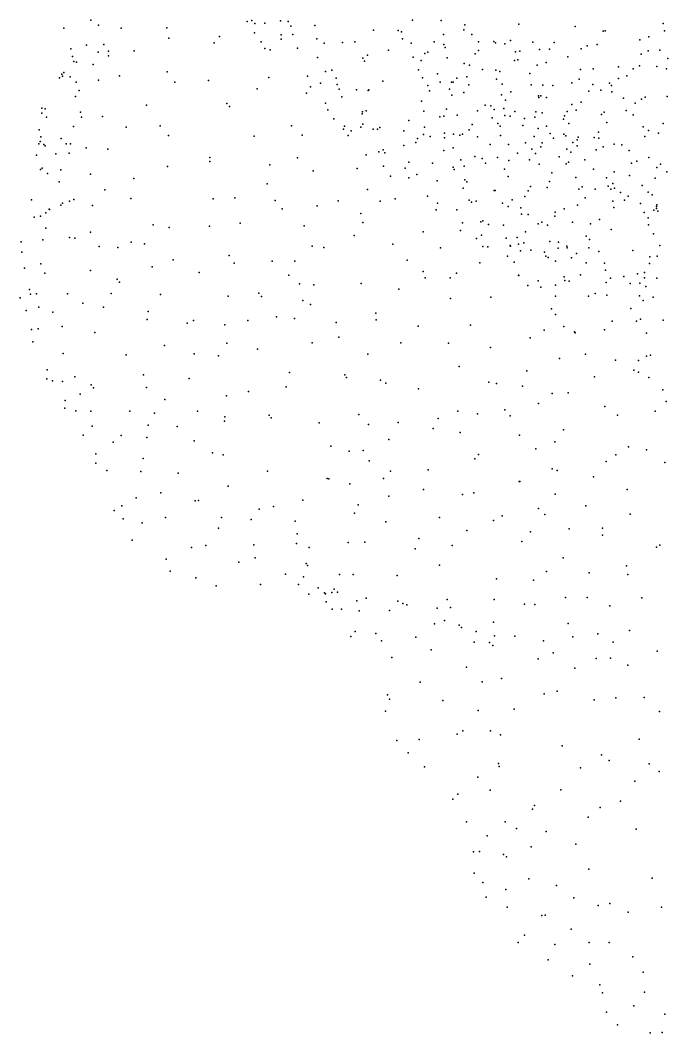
# Model space of a CAD drawing. Header units: metres. Extents: x -25 to 25, y -27.8 to 27.8.
# Drawn here: x 6.94 to 11.34, y -20.77 to -13.89 of the extents above; entities that cross this region are included whole.
import ezdxf

# ---------------------------------------------------------------- set-up
doc = ezdxf.new("R2010")
doc.units = ezdxf.units.M

msp = doc.modelspace()

# ---------------------------------------------------------------- linework, layer by layer
for p in [(7.4203, -13.8858, -0.3168), (8.4834, -13.895, -3.7049), (8.5162, -13.8879, 0.9621), (8.7102, -13.8904, 0.7395), (8.7626, -13.8944, 1.3583), (9.6084, -13.8863, -14.3336), (9.8025, -13.8872, -8.7865), (7.2366, -13.9407, -2.7886), (7.4733, -13.9203, 0.0537), (7.6282, -13.9392, 0.5027), (7.938, -13.9363, 1.4751), (8.5355, -13.907, -4.7336), (8.6037, -13.9048, 0.5282), (8.7804, -13.9268, -3.677), (8.9444, -13.9225, -6.5669), (9.343, -13.9541, -3.3962), (9.5116, -13.9549, -3.1167), (9.5336, -13.9649, -7.9054), (9.9566, -13.9512, -3.0584), (9.9637, -13.9169, -18.3271), (10.3323, -13.9124, -8.8902), (10.7132, -13.9277, 0.7748), (10.9052, -13.9609, -18.2688), (10.9178, -13.9585, -4.7892), (11.3116, -13.909, -0.1814), (11.3226, -13.9588, 0.3931), (7.9508, -14.0069, -3.6895), (8.2956, -13.996, 1.6079), (8.5332, -13.9703, 1.517), (8.5803, -14.0332, -5.1199), (8.7144, -13.9858, -5.504), (8.7162, -14.0146, -4.5511), (8.7946, -13.9821, -5.7627), (8.9583, -14.0111, -4.2232), (9.2164, -14.0327, 1.7498), (9.5405, -14.0111, -17.1064), (9.7558, -14.0328, -16.4631), (9.8185, -13.9831, -8.3517), (10.0109, -13.9819, -8.6791), (10.0566, -14.0321, -3.8268), (10.1619, -14.0309, 1.6239), (10.2755, -14.0234, -8.6564), (11.1543, -14.0185, -13.261), (11.2155, -13.9974, -9.645), (7.286, -14.0796, -0.1036), (7.3914, -14.0549, 0.2372), (7.4709, -14.1029, 0.9874), (7.5106, -14.0504, -3.5129), (7.5415, -14.0953, -1.5155), (7.7161, -14.0934, -3.6259), (8.2606, -14.0394, -3.6919), (8.605, -14.0785, -3.6478), (8.6398, -14.0862, -4.8238), (8.826, -14.0749, 1.6632), (9.008, -14.0408, -7.1322), (9.1315, -14.0366, -7.3675), (9.4449, -14.0881, -7.7421), (9.5992, -14.0414, -16.7222), (9.8213, -14.0516, -17.9446), (9.8297, -14.072, -8.0615), (10.0573, -14.0918, -8.2269), (10.1721, -14.0386, -3.1854), (10.2367, -14.045, -13.192), (10.3078, -14.1007, 1.4626), (10.3372, -14.0962, -18.171), (10.4257, -14.0358, -3.2841), (10.4715, -14.0846, -8.8379), (10.5393, -14.0812, -13.1072), (10.5721, -14.036, 0.9679), (10.7545, -14.081, -9.2729), (10.7963, -14.0593, -3.3502), (10.8646, -14.0512, -13.1137), (11.2095, -14.0929, -18.2786), (11.2904, -14.0885, -3.4188), (7.2963, -14.1316, -2.611), (7.3061, -14.1656, -3.147), (7.3232, -14.1712, -0.9952), (7.5405, -14.1272, 1.285), (8.9632, -14.1395, -6.0502), (9.2714, -14.1432, -7.534), (9.2821, -14.1633, -3.3052), (9.3018, -14.1232, -3.9688), (9.6125, -14.1369, -3.8101), (9.6681, -14.159, -14.2189), (9.6922, -14.1121, -14.5174), (9.7131, -14.1036, -17.6474), (9.8437, -14.1419, -13.5594), (10.034, -14.1148, -13.3373), (10.3015, -14.159, -15.85), (10.3242, -14.1538, -8.3924), (10.6651, -14.1344, -18.2064), (11.1636, -14.1152, 0.653), (11.3438, -14.1458, -12.8523), (7.4361, -14.1854, -2.1656), (7.9399, -14.2358, -3.644), (9.0163, -14.2341, -4.3913), (9.0596, -14.224, 1.8147), (9.6486, -14.2224, -7.7993), (9.959, -14.1805, -2.9802), (9.9952, -14.1913, -16.4438), (10.0846, -14.22, -17.9456), (10.1739, -14.2247, -15.4811), (10.2013, -14.234, -3.1134), (10.4557, -14.1904, -8.6193), (10.5179, -14.1734, -4.2741), (10.751, -14.2208, -4.5031), (10.8371, -14.2169, 0.824), (11.0092, -14.202, -4.7593), (11.1075, -14.216, -13.1575), (11.1527, -14.1957, -3.2082), (11.2703, -14.1996, -4.882), (11.3349, -14.2167, 0.5745), (7.2085, -14.2778, 0.0161), (7.2243, -14.2515, -0.8212), (7.2292, -14.266, 0.6068), (7.2383, -14.2419, 0.3272), (7.2814, -14.2703, 0.8915), (7.3204, -14.306, -2.785), (7.4741, -14.2933, -1.8604), (7.6161, -14.2645, -3.5242), (7.9931, -14.3071, 1.854), (8.221, -14.2959, 1.8723), (8.632, -14.2754, -3.5553), (8.8953, -14.266, -5.4495), (9.0896, -14.2787, -7.1058), (9.4067, -14.2995, 1.8538), (9.6767, -14.2761, 1.8415), (9.7772, -14.2505, -16.8397), (9.796, -14.3065, -13.7171), (9.8741, -14.3067, -17.5119), (9.8844, -14.3058, -14.9583), (9.9101, -14.2804, -16.6708), (9.9781, -14.2705, -3.8812), (10.1784, -14.2858, -4.0131), (10.4066, -14.2476, -3.18), (10.7411, -14.2863, -9.1602), (11.0093, -14.2806, -12.6535), (11.0659, -14.2643, -12.9184), (7.343, -14.3642, -1.2712), (8.5516, -14.3515, 1.8815), (8.9149, -14.3391, -5.1778), (8.9827, -14.3128, -4.6437), (9.0969, -14.3231, -6.1902), (9.1103, -14.3531, -6.5743), (9.2286, -14.358, -4.2546), (9.307, -14.3623, -7.397), (9.3116, -14.3597, -3.033), (9.7123, -14.3289, -2.7473), (9.7233, -14.3646, -14.2013), (9.8598, -14.3543, -17.0805), (9.9574, -14.3762, -2.8213), (9.9912, -14.3246, -17.7162), (10.2186, -14.3211, 1.5445), (10.2762, -14.3724, -17.9049), (10.4147, -14.3251, -16.0438), (10.4942, -14.3272, -8.3055), (10.5625, -14.3289, -13.141), (10.6922, -14.3101, -3.1343), (10.8071, -14.3668, -12.5376), (10.8344, -14.3223, -13.0078), (10.8886, -14.3609, -4.5923), (10.948, -14.3122, -18.2178), (10.9617, -14.329, -12.3842), (10.9631, -14.3726, -3.0054), (7.3163, -14.4035, -2.1929), (8.8882, -14.3803, 1.8674), (9.1269, -14.4067, -6.79), (9.6697, -14.4358, -7.6112), (9.8754, -14.3952, -7.7149), (10.2137, -14.3937, -16.5424), (10.2406, -14.4292, -7.7403), (10.465, -14.3986, 1.1656), (10.4682, -14.4097, -3.051), (10.4804, -14.399, -4.3316), (10.5183, -14.4112, -17.9805), (10.7541, -14.4423, 0.8955), (11.042, -14.4143, -12.1323), (11.1657, -14.423, -18.2221), (11.1907, -14.4095, -4.8076), (11.3408, -14.4042, -2.987), (7.0872, -14.483, -0.4971), (7.1108, -14.4877, -0.7654), (7.3516, -14.5098, -1.4345), (7.7999, -14.4622, 1.8509), (8.3467, -14.4514, 1.9537), (8.363, -14.4709, -3.4965), (9.0171, -14.4497, -5.6781), (9.033, -14.4946, -5.348), (9.268, -14.5091, -6.521), (9.2924, -14.502, -4.4453), (9.6845, -14.5045, -4.0758), (9.8402, -14.489, -14.7805), (10.0506, -14.5006, -17.1547), (10.1033, -14.462, -15.3735), (10.1403, -14.4676, -2.8724), (10.1635, -14.4914, -17.615), (10.2302, -14.4855, -4.2108), (10.3032, -14.5053, -13.2595), (10.4465, -14.5077, -7.2215), (10.4906, -14.5142, -7.7443), (10.6597, -14.5047, -12.3345), (10.6913, -14.4584, -4.435), (10.7216, -14.4976, -8.9876), (10.9107, -14.5109, -2.8482), (11.0605, -14.4985, -9.3935), (11.1215, -14.4503, -2.8672), (7.0876, -14.5171, 0.6315), (7.1193, -14.5432, 0.0115), (7.3579, -14.5439, -2.7364), (7.5014, -14.5406, -3.0759), (9.0739, -14.5566, -3.1538), (9.2657, -14.5222, -7.0019), (9.584, -14.5678, -7.4039), (9.7934, -14.5417, -14.4004), (9.8223, -14.5376, 1.7661), (9.9109, -14.53, -4.1086), (10.1508, -14.548, -7.4325), (10.2362, -14.5331, 1.4348), (10.2714, -14.5377, -16.6887), (10.3705, -14.5527, -6.9432), (10.4399, -14.5436, -17.7925), (10.6346, -14.5582, -7.9187), (10.6428, -14.5357, -7.1126), (10.8939, -14.5254, -18.0706), (10.9289, -14.5808, -11.9885), (11.1085, -14.5287, 0.73), (7.0696, -14.6299, 0.3358), (7.3023, -14.6067, 1.3175), (7.6604, -14.6132, -3.221), (7.8925, -14.6023, -3.3698), (8.7857, -14.6039, 1.9566), (9.14, -14.6258, -5.6455), (9.1448, -14.6044, -5.1909), (9.1905, -14.6378, -5.8618), (9.2568, -14.6125, -4.8926), (9.2701, -14.5919, -6.1132), (9.3405, -14.6254, -2.82), (9.37, -14.6265, -4.6715), (9.3853, -14.6156, -6.7047), (9.5498, -14.6379, -4.4343), (9.6897, -14.6121, -4.2675), (9.8263, -14.6533, -14.5885), (9.9931, -14.6301, -4.2845), (10.0133, -14.5945, -15.2164), (10.1875, -14.587, -7.1889), (10.204, -14.6063, -17.3628), (10.3578, -14.6016, -15.6358), (10.4637, -14.6205, -2.7743), (10.5198, -14.6063, -12.6462), (10.6718, -14.588, -8.3025), (10.8727, -14.647, -7.6371), (11.1755, -14.6108, -7.3012), (11.2139, -14.6349, -11.8169), (11.2813, -14.6527, -2.5195), (11.3132, -14.5864, 0.6122), (7.0763, -14.7086, 0.7904), (7.0802, -14.6775, -0.3876), (7.2187, -14.6901, -2.1965), (7.949, -14.6698, 1.9483), (8.5313, -14.6725, -3.3709), (8.858, -14.6657, -3.2398), (9.1698, -14.6679, -5.4), (9.6313, -14.7157, -2.4148), (9.6419, -14.69, -6.4706), (9.6837, -14.6618, -7.1578), (9.7278, -14.6762, -6.8096), (9.8252, -14.6843, -14.0582), (9.8869, -14.6597, -14.9097), (9.9311, -14.667, -6.7079), (9.9477, -14.6595, -6.9623), (10.0506, -14.6779, 1.5532), (10.2067, -14.6681, -6.7061), (10.3769, -14.7179, -17.0102), (10.4347, -14.6751, -13.301), (10.4898, -14.7181, -16.6534), (10.5442, -14.655, -4.3902), (10.5678, -14.6873, -17.6622), (10.6376, -14.6596, -13.1068), (10.6502, -14.6704, -15.8973), (10.6982, -14.7168, -16.2355), (10.7283, -14.6991, -6.9806), (10.7345, -14.68, -8.8378), (10.8429, -14.6815, -9.0249), (10.8751, -14.6864, -4.5451), (11.1875, -14.6748, -9.3676), (7.0674, -14.7264, -0.712), (7.1014, -14.7291, -0.161), (7.1101, -14.7385, -1.0322), (7.2524, -14.7246, -1.4084), (7.2732, -14.7894, -2.5105), (7.2832, -14.7253, -1.7558), (7.3902, -14.7526, 1.4985), (7.5359, -14.7614, 1.6969), (9.3801, -14.7789, -5.0768), (9.4079, -14.7658, -2.6622), (9.4198, -14.7878, 1.8478), (9.5485, -14.7376, -4.7256), (9.8204, -14.7701, -4.5065), (9.884, -14.7528, -6.4895), (10.1357, -14.7299, -13.5355), (10.262, -14.7294, -4.3698), (10.3227, -14.788, -2.4082), (10.4194, -14.7619, -12.3244), (10.4436, -14.7912, 1.037), (10.4809, -14.7468, -12.8652), (10.6581, -14.7611, 0.8736), (10.685, -14.7818, -11.9734), (10.7286, -14.74, -8.4496), (10.8565, -14.7655, -17.7843), (10.9053, -14.7468, 0.7371), (10.979, -14.7267, -11.8397), (11.0309, -14.732, -7.097), (11.0817, -14.7716, -4.7151), (7.0524, -14.8027, 0.5122), (7.1821, -14.7931, 1.0161), (8.2306, -14.8185, -3.2909), (8.2307, -14.846, 1.9783), (8.8264, -14.82, 1.9637), (9.2934, -14.7997, -5.6401), (9.5836, -14.8503, -6.1557), (9.7441, -14.8567, -2.126), (9.9368, -14.8343, -13.9462), (10.031, -14.8111, -15.2201), (10.0812, -14.8241, -4.4306), (10.1053, -14.8568, 1.4259), (10.1861, -14.8187, -6.5574), (10.2626, -14.8395, 1.239), (10.4046, -14.8342, -6.7033), (10.6049, -14.8148, -6.8554), (10.6683, -14.8512, -2.4197), (10.7793, -14.8336, -8.6913), (11.0962, -14.8569, -7.8817), (11.1344, -14.8439, 0.5893), (11.2155, -14.8189, -17.8965), (7.0799, -14.8999, 0.2704), (7.0903, -14.8899, -0.3655), (7.1269, -14.9273, -0.0572), (7.2163, -14.9013, -2.3373), (7.9431, -14.8797, -3.1623), (8.6382, -14.8692, -3.228), (8.9338, -14.9089, -3.0519), (9.2316, -14.8933, -2.8041), (9.4106, -14.8762, -5.3114), (9.558, -14.89, -2.234), (9.8838, -14.8849, -14.2672), (9.8921, -14.9009, -14.6043), (9.9585, -14.8763, -14.9778), (10.2342, -14.8985, -15.506), (10.4688, -14.863, -12.1246), (10.5547, -14.9226, -13.099), (10.653, -14.8616, -17.2983), (10.8399, -14.8978, -17.458), (10.9798, -14.9169, -16.1247), (11.2697, -14.8861, -4.8162), (11.2938, -14.8635, -7.7699), (11.3385, -14.9166, -7.0319), (7.2065, -14.9838, -1.5862), (7.4184, -14.931, -2.7436), (7.7138, -14.9601, 1.7816), (8.6206, -14.9974, 1.9302), (9.4589, -14.9458, -5.5945), (9.5831, -14.957, -5.9633), (9.6382, -14.9346, -4.9756), (9.7752, -14.9762, 1.6458), (9.9631, -14.9697, -6.2796), (9.9787, -14.9831, -4.6011), (10.2586, -14.9474, -13.6124), (10.5399, -14.9812, -4.4491), (10.7192, -14.9551, -16.9617), (10.9282, -14.9559, -16.3577), (10.9697, -14.9946, -15.8547), (11.0833, -14.9409, -11.7061), (11.2579, -14.9585, 0.4176), (7.5174, -15.0373, 1.5489), (9.302, -15.036, -2.5841), (9.9519, -15.0263, -1.9789), (10.1628, -15.0428, 1.2528), (10.171, -15.0421, -13.7873), (10.3952, -15.0444, -15.5747), (10.4115, -15.0154, 0.9182), (10.5235, -15.0214, -6.6322), (10.7384, -15.0343, -11.8448), (10.7612, -15.0182, -15.7128), (10.8505, -15.0344, -16.6895), (10.9397, -15.0124, -4.6833), (10.9574, -15.0336, -8.8035), (10.9827, -15.0268, -6.891), (11.0219, -15.0553, 0.4964), (11.1697, -15.0095, -9.096), (11.2113, -15.0548, -17.4139), (7.0177, -15.106, -0.8609), (7.2277, -15.1289, 0.9172), (7.276, -15.116, -2.4789), (7.305, -15.1033, 1.1438), (7.6937, -15.097, -2.9172), (8.2536, -15.1001, -3.1155), (8.4006, -15.0931, 1.8825), (8.6739, -15.1115, -3.0536), (9.1023, -15.1132, -2.7837), (9.388, -15.116, -2.236), (9.4907, -15.0995, 1.7528), (9.7102, -15.0819, -5.1464), (9.7785, -15.1284, -5.7526), (9.9931, -15.1091, -6.0875), (10.0093, -15.1226, -14.4796), (10.04, -15.1151, -14.9722), (10.2204, -15.1282, -6.2573), (10.2857, -15.1059, -2.1343), (10.3711, -15.0841, -6.4488), (10.7818, -15.0923, 0.5924), (10.9714, -15.1153, -8.2996), (11.0505, -15.1072, -17.0228), (11.0737, -15.0808, -2.3756), (11.1589, -15.1309, -8.0444), (11.2373, -15.0727, -16.0795), (7.1151, -15.1951, 0.3649), (7.138, -15.1701, 0.0459), (7.1409, -15.1709, 0.6348), (7.2166, -15.1415, -1.8946), (7.4326, -15.1439, -2.6954), (8.722, -15.1665, 1.8502), (8.9597, -15.1459, 1.8505), (9.2575, -15.1993, -2.4239), (9.7702, -15.1749, -5.4371), (9.9099, -15.1736, -4.8644), (10.2594, -15.151, 1.0133), (10.3445, -15.1606, -13.6618), (10.3504, -15.2035, -4.5566), (10.5784, -15.1888, -6.5018), (10.64, -15.1671, -13.2395), (10.7308, -15.1414, -4.5977), (10.9781, -15.1586, -8.5729), (11.1839, -15.1912, -15.8471), (11.2481, -15.1759, -16.873), (11.2667, -15.1651, -4.9198), (11.2668, -15.1512, -16.6106), (11.2691, -15.1395, -17.1386), (11.2767, -15.1832, 0.2908), (7.036, -15.2239, -0.5678), (7.0782, -15.2177, -0.3532), (8.4376, -15.2656, -2.9876), (9.2705, -15.2592, 1.7448), (9.9471, -15.262, 1.4004), (10.0718, -15.2548, -5.9131), (10.0858, -15.2488, -14.2823), (10.3949, -15.2047, -12.1806), (10.4625, -15.2686, -2.3174), (10.4881, -15.2579, -6.3194), (10.5761, -15.2179, 0.6148), (10.6955, -15.2585, -2.3904), (10.8189, -15.2686, -6.5432), (10.8802, -15.2404, 0.4777), (11.2108, -15.229, -6.7479), (7.1154, -15.2992, -1.6155), (7.4192, -15.3261, -2.5695), (7.8444, -15.2765, -2.9019), (7.9539, -15.2942, 1.6937), (8.2289, -15.2857, 1.7571), (8.871, -15.2835, -2.8021), (9.6805, -15.3242, 1.5691), (9.9356, -15.3136, -2.0118), (10.1256, -15.2745, -14.8286), (10.2265, -15.2778, -13.8893), (10.377, -15.3243, -6.0995), (10.5252, -15.2792, -15.4856), (10.9584, -15.3069, -15.641), (11.2121, -15.2754, -2.4558), (11.2465, -15.3371, -8.7237), (6.9478, -15.3904, -0.9788), (7.095, -15.378, -0.1573), (7.2752, -15.3629, -2.0662), (7.3125, -15.3674, -2.2927), (7.6943, -15.3946, -2.7454), (7.7864, -15.4048, 1.4842), (9.2108, -15.3473, -2.1698), (9.4741, -15.4073, -1.9121), (10.0439, -15.3693, -5.2906), (10.0766, -15.346, -5.5981), (10.245, -15.3664, -4.7607), (10.3202, -15.3618, -15.2071), (10.3299, -15.4075, 0.5623), (10.3656, -15.3986, -12.6011), (10.5422, -15.3899, -12.0702), (10.6007, -15.393, -4.7777), (10.7886, -15.3524, -11.8581), (10.8117, -15.3762, -4.9159), (6.9511, -15.4622, -1.2041), (7.478, -15.4234, 1.1069), (7.6045, -15.4303, 1.2773), (8.9265, -15.4217, -2.579), (9.0047, -15.4308, 1.6829), (9.7986, -15.4324, 1.419), (10.0861, -15.4237, 0.9595), (10.1206, -15.4251, -2.2114), (10.2725, -15.4154, -5.7396), (10.2753, -15.4209, -14.9768), (10.3433, -15.4529, -2.3552), (10.4138, -15.4475, -12.3426), (10.5064, -15.4626, -13.6137), (10.5983, -15.4347, -12.983), (10.658, -15.421, -6.1641), (10.6608, -15.4331, -15.4108), (10.723, -15.4713, 0.4799), (10.8068, -15.4313, -13.174), (10.8762, -15.457, -6.2464), (11.1055, -15.45, -11.791), (11.2908, -15.4169, -8.5226), (7.0822, -15.5398, 0.2802), (7.9801, -15.5142, 1.4499), (8.3626, -15.4838, 1.5618), (8.3954, -15.5357, -2.6995), (8.6533, -15.5224, -2.6183), (8.8072, -15.5227, 1.5905), (9.5717, -15.5149, 1.4768), (10.0658, -15.5344, 0.6713), (10.2537, -15.489, -14.091), (10.2997, -15.53, -14.7053), (10.5137, -15.4891, -5.837), (10.53, -15.4968, -5.0259), (10.5797, -15.5228, -5.2934), (10.6889, -15.5012, -5.9718), (10.7889, -15.534, -11.978), (10.9126, -15.536, -13.4283), (11.2187, -15.5391, -13.4148), (11.2214, -15.4942, -6.3155), (11.2722, -15.4896, 0.329), (6.97, -15.5694, -0.6744), (7.1074, -15.6044, 0.5045), (7.4179, -15.5864, -2.1315), (7.839, -15.5605, -2.6675), (8.1577, -15.5994, -2.6688), (9.6799, -15.5937, -2.0461), (9.9082, -15.6037, 0.9834), (10.7512, -15.6163, -12.9154), (10.9214, -15.5836, -5.8067), (11.139, -15.6092, -15.6297), (11.1854, -15.6, -2.59), (7.6004, -15.6447, 1.1429), (7.6155, -15.6659, -2.3473), (8.7668, -15.6186, -2.3468), (8.8391, -15.6776, -2.1516), (8.9385, -15.6825, 1.4317), (9.2582, -15.6748, -1.9332), (9.6942, -15.6367, 1.2635), (9.8633, -15.636, -2.1933), (10.3282, -15.6174, -14.4034), (10.3315, -15.6211, 0.4895), (10.4635, -15.656, -13.8241), (10.5811, -15.6857, 0.4804), (10.6397, -15.6292, -13.6164), (10.6446, -15.6545, -15.1795), (10.6732, -15.6598, -12.24), (10.926, -15.6688, 0.4706), (10.9534, -15.6385, -2.5827), (11.0442, -15.6278, -13.0563), (11.0871, -15.6745, -12.0096), (11.1548, -15.6728, -5.5863), (11.1845, -15.635, -6.0048), (11.2695, -15.6372, -13.1074), (7.0036, -15.7147, -1.3734), (7.0118, -15.7471, -0.2986), (7.0517, -15.7439, 0.1459), (7.2633, -15.7456, 0.8194), (7.5585, -15.7419, -2.0841), (7.8951, -15.7492, -2.3911), (8.5641, -15.7406, 1.2902), (9.5156, -15.7136, -1.9878), (10.3934, -15.6883, -14.0936), (10.4803, -15.6995, -2.5203), (10.8494, -15.7422, -12.746), (10.9294, -15.7538, -15.3695), (11.1951, -15.6941, 0.4095), (6.9412, -15.7724, -1.1005), (7.3673, -15.8074, -1.8221), (8.3552, -15.7596, -2.37), (8.5821, -15.7639, -2.2512), (8.8619, -15.791, 1.2589), (8.9139, -15.8173, -1.9608), (9.8664, -15.7771, 0.6645), (10.1402, -15.7684, -2.4054), (10.5797, -15.7607, -14.9595), (10.806, -15.7612, -12.4395), (11.1517, -15.7575, -13.6583), (11.177, -15.7902, -12.7434), (11.2448, -15.7672, -12.1411), (6.9813, -15.8578, -0.6909), (7.0667, -15.8354, 0.3466), (7.1632, -15.8688, 0.6349), (7.5065, -15.8349, 1.0256), (7.8113, -15.8657, 1.1849), (9.3597, -15.8752, -1.9494), (10.5534, -15.8473, -14.6873), (10.5808, -15.8856, -14.3367), (11.0929, -15.8448, -12.499), (7.8035, -15.9187, -2.0599), (8.0761, -15.9433, -2.1575), (8.1188, -15.9266, 1.2143), (8.3317, -15.9543, 1.1836), (8.488, -15.9262, -2.1444), (8.684, -15.9016, -2.0608), (8.8056, -15.9125, 1.0811), (9.089, -15.9391, 1.0434), (9.3611, -15.9211, 1.018), (10.0022, -15.9576, 0.5852), (10.9669, -15.9314, -2.6327), (11.1308, -15.9296, -15.4085), (11.1575, -15.9166, -13.8239), (11.3134, -15.9236, 0.5188), (7.0189, -15.986, -0.3585), (7.0623, -15.9815, 0.0216), (7.227, -15.9673, -1.6165), (7.4489, -16.0069, -1.7648), (9.6467, -15.9655, 0.7211), (10.5043, -15.9905, 0.527), (10.6364, -15.9667, -2.6168), (10.7088, -16.0023, -14.7005), (10.7135, -16.0098, -14.4587), (10.9146, -15.9904, -15.1241), (11.199, -16.0131, -2.6341), (7.0267, -16.0713, -1.0723), (7.9228, -16.0965, -1.959), (8.3455, -16.0793, -2.0827), (8.9258, -16.0788, 0.865), (9.1066, -16.0388, -1.9223), (9.5285, -16.0778, -2.1108), (9.8535, -16.0808, -2.3412), (10.4094, -16.0429, -2.575), (7.2331, -16.1506, 0.5387), (7.6615, -16.16, 1.0166), (8.1231, -16.1514, -1.9929), (8.2889, -16.1664, 1.1037), (8.5554, -16.1216, 0.9911), (9.3036, -16.154, -1.9747), (10.1397, -16.1085, 0.6866), (10.7855, -16.1541, -2.6393), (11.2258, -16.1614, -14.0566), (10.6068, -16.185, 0.6297), (10.9889, -16.1962, -14.5177), (11.1456, -16.1969, -15.0813), (11.2, -16.1694, 0.7161), (7.1232, -16.2601, -0.2561), (7.7784, -16.2942, -1.8028), (8.7722, -16.2786, 0.7068), (9.1471, -16.2947, 0.698), (9.9265, -16.2386, 0.805), (10.3857, -16.2686, 0.7962), (11.1134, -16.2631, -14.8637), (11.1455, -16.278, -2.6155), (7.1227, -16.3222, -0.5134), (7.161, -16.3367, -1.0219), (7.229, -16.3398, -0.0034), (7.3125, -16.3077, 0.3658), (7.424, -16.3621, 0.5713), (8.0888, -16.3197, 1.0312), (9.1599, -16.313, -1.9691), (9.3907, -16.332, -2.0607), (9.4269, -16.3517, 0.7554), (10.1277, -16.3451, -2.4729), (10.1797, -16.3546, 0.9446), (10.3551, -16.3729, -2.5646), (10.8451, -16.3083, 0.7764), (11.2151, -16.3129, -14.2736), (7.3489, -16.4263, 0.1665), (7.4387, -16.3825, -1.5157), (7.7997, -16.3811, 0.9161), (8.3436, -16.438, 0.8246), (8.4941, -16.4073, -2.0958), (8.75, -16.377, -2.041), (9.6489, -16.3895, 0.8721), (10.5576, -16.421, 0.9995), (10.6674, -16.4179, -2.6281), (11.311, -16.3974, -14.8545), (7.2462, -16.4696, -0.2962), (7.9254, -16.4637, -1.8765), (10.4643, -16.4893, 1.2106), (10.9153, -16.5092, 1.0137), (11.3319, -16.4765, -14.4373), (7.2441, -16.5225, -0.5568), (7.3186, -16.54, -1.1072), (7.4202, -16.542, -1.3371), (7.6872, -16.5419, -1.6429), (7.8537, -16.5554, 0.6814), (8.1458, -16.5409, -2.0237), (8.6328, -16.5685, 0.6036), (9.2444, -16.5652, -2.0504), (9.9154, -16.5425, -2.3639), (10.0498, -16.5609, 1.2497), (10.2358, -16.5335, -2.4927), (10.2722, -16.5727, 1.327), (11.0011, -16.5695, -2.608), (11.2586, -16.5426, 1.0077), (7.4305, -16.6443, -0.176), (7.8112, -16.6364, 0.3674), (8.0075, -16.647, 0.4675), (8.3309, -16.6108, -2.1262), (8.3325, -16.5801, 0.6024), (8.6469, -16.5865, -2.1288), (8.9737, -16.6222, 0.7163), (9.3102, -16.6323, 0.9512), (9.5101, -16.6192, 1.072), (9.7818, -16.5918, 1.1709), (7.368, -16.7051, -0.7552), (7.6276, -16.7068, 0.027), (9.7484, -16.6603, -2.2741), (9.9327, -16.6864, 1.3873), (10.336, -16.7042, 1.484), (10.6344, -16.6689, -2.588), (7.5729, -16.7534, -1.4514), (7.802, -16.7206, -1.7841), (8.1236, -16.744, 0.2793), (9.0538, -16.7797, -2.0612), (9.4473, -16.7343, 1.2506), (10.5753, -16.75, 1.4951), (11.076, -16.7842, 1.2467), (7.4554, -16.8311, -1.0817), (8.2494, -16.8257, -2.1218), (8.3204, -16.8376, 0.2489), (9.1769, -16.813, 1.0709), (9.2725, -16.8102, -2.066), (10.0563, -16.836, -2.345), (10.4463, -16.7985, -2.4796), (10.991, -16.8387, -2.5207), (11.1999, -16.8038, -2.4419), (7.4561, -16.8953, -0.8537), (7.776, -16.8632, -0.1002), (9.3136, -16.8784, 1.3585), (10.031, -16.8665, 1.6015), (10.9248, -16.8838, 1.4249), (11.3247, -16.8912, -2.2711), (7.5295, -16.9454, -0.5321), (7.7618, -16.9514, -1.6956), (8.0156, -16.9632, -1.9487), (8.6216, -16.9499, 0.5022), (9.4582, -16.9491, 1.5403), (9.7152, -16.9416, 1.6171), (10.5582, -16.9333, 1.6227), (10.5924, -16.9451, -2.433), (10.8383, -16.9886, -2.435), (8.3543, -17.0524, 0.1415), (9.0274, -16.9989, 1.0992), (9.0402, -17.0014, -2.0247), (9.1819, -17.0356, 1.429), (9.411, -16.999, -2.0484), (10.3344, -17.0197, 1.7142), (10.3371, -17.0188, -2.2985), (7.8979, -17.0976, -1.7943), (9.4473, -17.12, 1.6786), (9.682, -17.0752, -2.1176), (9.9488, -17.1077, 1.7574), (10.0244, -17.0962, -2.1726), (10.5789, -17.106, -2.282), (11.0667, -17.074, -2.2926), (7.6317, -17.1848, -1.3075), (7.7295, -17.1306, -0.4197), (8.1298, -17.1512, -1.9529), (8.1523, -17.1491, -0.1112), (8.6631, -17.1893, 0.5299), (8.862, -17.1465, 0.8492), (9.2379, -17.1784, 1.5862), (10.7875, -17.1849, -2.2123), (7.5797, -17.2177, -1.002), (7.9282, -17.2649, -0.3272), (8.3086, -17.2647, -1.9685), (8.5653, -17.2083, -2.0217), (9.213, -17.234, -1.9194), (9.7924, -17.264, -2.0325), (10.2171, -17.2521, -2.0609), (10.4653, -17.2039, 1.7909), (10.5082, -17.2441, -2.0428), (11.0875, -17.2429, 1.6005), (7.6406, -17.2729, -0.7815), (7.7706, -17.3007, -1.4911), (8.2896, -17.3368, -0.1895), (8.5119, -17.2775, 0.2327), (8.811, -17.2894, -1.9222), (9.426, -17.2944, -1.9136), (10.1579, -17.2847, 1.8334), (10.9003, -17.336, -1.8625), (8.8231, -17.3762, 0.7598), (9.9784, -17.353, -1.9872), (10.4097, -17.3627, -1.8944), (10.6739, -17.342, -1.8831), (10.8992, -17.3855, 1.762), (7.7032, -17.4186, -0.9216), (8.105, -17.469, -1.6594), (8.2034, -17.4552, -0.3613), (8.5292, -17.4491, -0.0282), (8.8198, -17.442, -1.7607), (8.906, -17.4679, 1.0375), (9.1705, -17.4348, 1.6217), (9.2838, -17.4311, -1.7723), (9.6519, -17.4078, -1.8881), (9.8781, -17.4547, 1.8546), (10.3506, -17.428, 1.8634), (11.2665, -17.4658, -1.6513), (11.2893, -17.4532, 1.6966), (8.5376, -17.5379, -1.6713), (9.6275, -17.4775, 1.8396), (10.6316, -17.5389, -1.6703), (7.9345, -17.5473, -0.6864), (8.4281, -17.5669, -0.4175), (8.8861, -17.5763, -1.5492), (8.8945, -17.5909, 0.7234), (9.791, -17.5874, -1.7838), (11.0634, -17.5935, 1.831), (7.9608, -17.6283, -1.0566), (8.1358, -17.6749, -1.2293), (8.7457, -17.6491, 0.1993), (8.8672, -17.6685, -1.2916), (9.1128, -17.6509, -1.4142), (9.2048, -17.6519, 1.6176), (9.5034, -17.6586, -1.6039), (10.5197, -17.6325, 1.9319), (10.8104, -17.6406, 1.9096), (11.0721, -17.6523, -1.5407), (8.2727, -17.7295, -0.9453), (8.5749, -17.7205, -0.9742), (8.8323, -17.7192, -0.7075), (8.9658, -17.7427, 0.5822), (10.1801, -17.6812, -1.6865), (10.4312, -17.6911, -1.5952), (8.9033, -17.7851, 0.0375), (9.0101, -17.7756, 1.1788), (9.0164, -17.7829, -0.3604), (9.0591, -17.7735, -0.8676), (9.0749, -17.7525, -1.0775), (9.0993, -17.7729, 1.4201), (9.2928, -17.8118, -0.754), (10.6493, -17.8092, 1.9785), (10.7951, -17.8072, -1.4413), (11.1677, -17.8093, -1.3878), (9.0203, -17.8365, 0.9564), (9.1259, -17.8868, 0.4205), (9.2305, -17.8316, -0.2568), (9.5082, -17.8323, -0.6291), (9.542, -17.8495, -0.2117), (9.5698, -17.8583, -1.3654), (9.7766, -17.8811, -0.4006), (9.8441, -17.8208, -1.5738), (9.8672, -17.8757, 1.8326), (10.1637, -17.8212, 1.9095), (10.3694, -17.8539, -1.4549), (10.4396, -17.8553, 1.9721), (10.9493, -17.8644, 1.9984), (9.0631, -17.8873, 0.7438), (9.2448, -17.898, 0.1943), (9.4513, -17.8975, 0.0213), (9.7575, -17.9861, -1.0539), (9.825, -17.9634, -0.8045), (9.9261, -17.996, -1.277), (9.9424, -18.0122, -0.242), (10.1589, -17.9747, -1.3505), (10.6659, -17.9843, -1.2429), (9.1884, -18.0733, 1.0316), (9.218, -18.0388, 1.2645), (9.359, -18.0528, 0.4126), (9.6312, -18.0786, 1.6874), (10.0419, -18.0381, -0.8244), (10.1658, -18.0679, -0.6349), (10.3029, -18.0711, -0.9132), (10.6983, -18.0744, 2.0273), (10.869, -18.0556, -1.1193), (11.0833, -18.0317, -1.0861), (9.3982, -18.1033, 1.4722), (10.0284, -18.111, 0.0193), (10.1315, -18.1136, 1.8884), (10.1538, -18.1337, -0.1597), (10.4984, -18.103, -0.8067), (10.9732, -18.1109, -0.8439), (9.4686, -18.2161, 0.548), (9.7351, -18.1642, 0.2838), (10.4635, -18.2257, 1.9897), (10.5651, -18.1831, -0.5463), (10.8578, -18.2226, -0.5453), (10.9534, -18.2195, 2.0627), (11.2709, -18.1738, 2.0433), (9.9756, -18.2809, 1.8406), (10.7124, -18.289, -0.3016), (11.0733, -18.2676, -0.5111), (10.2144, -18.3593, 1.9111), (9.6612, -18.3839, 1.6731), (10.0808, -18.3817, 0.2163), (9.4377, -18.4688, 0.908), (9.4529, -18.4994, 1.3974), (10.5037, -18.4627, 1.9902), (10.5921, -18.4441, 0.0493), (10.8434, -18.5036, 2.0568), (10.9914, -18.4888, -0.2516), (11.1829, -18.4882, 2.0617), (9.815, -18.5083, 1.7741), (10.0539, -18.5749, 1.8454), (10.2984, -18.5662, 0.1927), (9.4251, -18.58, 1.1383), (11.2876, -18.5817, -0.4837), (9.5008, -18.7791, 1.0965), (9.6538, -18.7722, 0.7329), (9.9119, -18.7373, 1.7578), (9.9509, -18.7131, 0.3973), (10.139, -18.7147, 0.2866), (10.206, -18.7409, 1.8439), (11.1496, -18.7699, -0.3101), (10.6261, -18.8163, 1.9747), (9.5797, -18.8639, 1.3085), (10.8927, -18.8774, 0.0033), (10.9443, -18.9158, 2.0253), (9.6898, -18.9594, 0.9274), (10.1929, -18.9356, 1.7659), (10.1984, -18.9553, 0.3786), (10.7503, -18.966, 0.1453), (11.2171, -18.9392, 2.0376), (10.0519, -19.029, 0.5137), (11.1205, -19.0559, -0.135), (11.2844, -18.9904, -0.3148), (10.1359, -19.1174, 1.6175), (10.6171, -19.1154, 1.893), (9.8829, -19.1794, 1.2031), (9.9161, -19.1444, 0.8305), (11.022, -19.1923, -0.0078), (10.4238, -19.2468, 1.7843), (10.4381, -19.2209, 0.2496), (10.8836, -19.2356, 1.9733), (9.9749, -19.3315, 1.0684), (10.8031, -19.3006, 0.0579), (10.2377, -19.3334, 1.6118), (10.3145, -19.378, 0.319), (10.5172, -19.3973, 0.1616), (11.128, -19.3812, -0.0206), (10.1167, -19.4274, 0.5594), (10.0229, -19.536, 0.848), (10.0628, -19.5331, 1.3032), (10.414, -19.5024, 1.7204), (10.7182, -19.4839, 1.8555), (10.2266, -19.5551, 1.54), (10.2463, -19.5691, 0.3738), (10.8072, -19.6542, 0.0162), (10.0285, -19.6803, 1.0264), (10.3992, -19.7191, 1.6277), (11.2387, -19.7156, 1.9411), (10.0856, -19.7451, 1.247), (10.2425, -19.7922, 0.4391), (10.5872, -19.7646, 0.1177), (10.1091, -19.8433, 0.7211), (10.705, -19.8485, 1.7369), (10.2508, -19.9125, 1.3666), (10.8709, -19.9007, 0.038), (10.9498, -19.8877, 1.7773), (11.0755, -19.9467, -0.0401), (11.3021, -19.9112, 1.8415), (10.4878, -19.9686, 1.5407), (10.5104, -19.9676, 0.2789), (10.6872, -20.0613, 0.2094), (10.3259, -20.1518, 0.8476), (10.3688, -20.1031, 1.2961), (10.8094, -20.1513, 1.5154), (10.9452, -20.1526, 0.0636), (10.5753, -20.1649, 1.4081), (10.5303, -20.2697, 1.0932), (11.1057, -20.2491, -0.0996), (10.8131, -20.2998, 1.3011), (11.1768, -20.3528, 1.3979), (10.697, -20.3796, 0.785), (10.8828, -20.4395, 1.0121), (10.9012, -20.4953, 0.2807), (11.1867, -20.4906, 1.2272), (10.9264, -20.6249, 0.474), (11.1139, -20.5823, -0.0495), (11.3233, -20.6395, 1.1673), (11.002, -20.711, 0.2362), (11.2243, -20.7655, 0.9106), (11.3051, -20.7628, -0.1139)]:
    msp.add_point(p)

doc.saveas('drawing.dxf')
